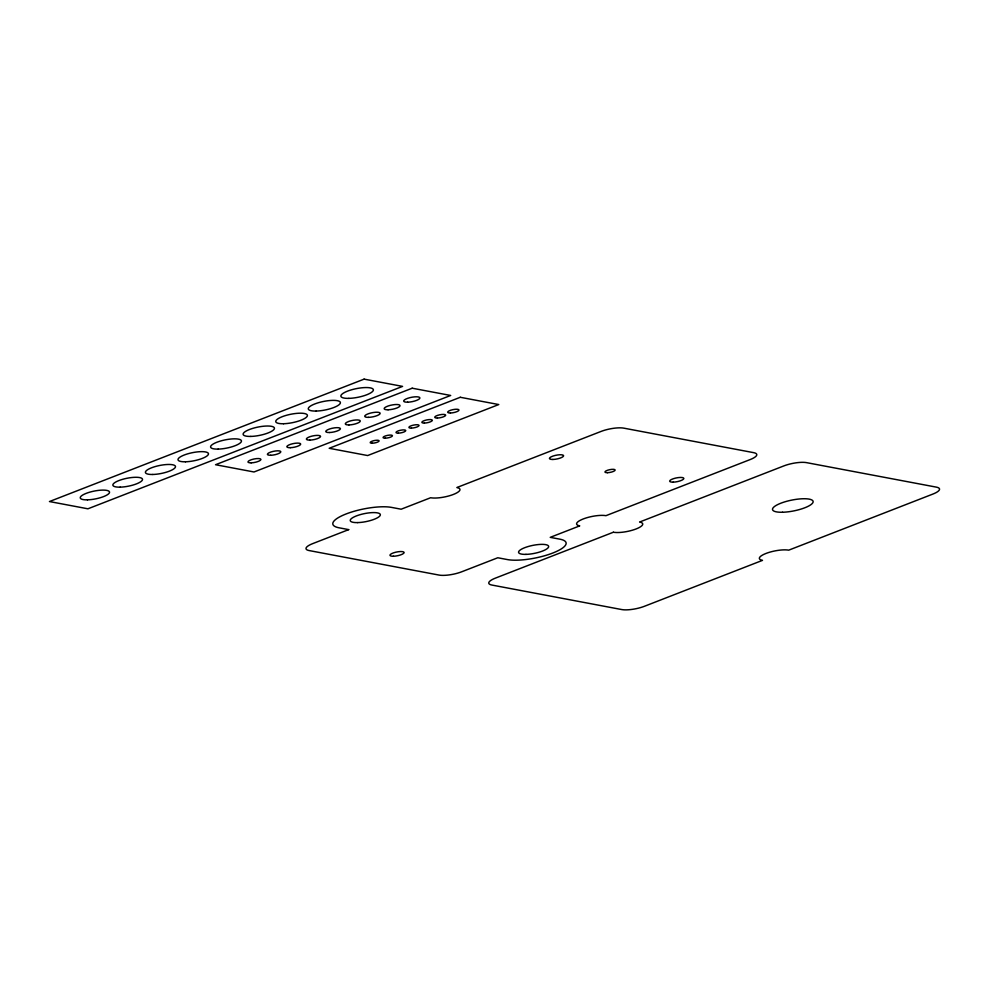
<?xml version="1.0" encoding="UTF-8"?>
<svg xmlns="http://www.w3.org/2000/svg" width="989" height="989" viewBox="0 0 989 989"><rect width="100%" height="100%" fill="white"/><g stroke="black" fill="none" stroke-linecap="round" stroke-linejoin="round"><path stroke-width="1.48" d="M364.113 379.133L49.45 501.547L87.922 508.803L402.585 386.39L364.113 379.133M412.203 388.207L215.54 464.719L254.012 471.976L450.675 395.464L412.203 388.207M460.293 397.281L329.189 448.289L367.661 455.546L498.765 404.55L460.293 397.281M348.697 529.622L312.648 543.641A16.566 4.401 -11.4 0 0 309.149 550.564L439.005 575.066A16.566 4.401 -11.4 0 0 461.727 571.778L497.788 557.759L507.406 559.576A33.132 8.802 -11.4 0 0 552.863 552.999A33.132 8.802 -11.4 0 0 559.848 539.166L550.23 537.348L579.727 525.876A16.566 4.401 -11.4 0 1 583.213 518.965A16.566 4.401 -11.4 0 1 605.948 515.677L750.169 459.564A16.566 4.401 -11.4 0 0 753.655 452.653L623.812 428.15A16.566 4.401 -11.4 0 0 601.077 431.427L456.856 487.54A16.566 4.401 -11.4 0 1 453.37 494.451A16.566 4.401 -11.4 0 1 430.635 497.739L401.138 509.211L391.52 507.394A33.132 8.802 -11.4 0 0 346.063 513.971A33.132 8.802 -11.4 0 0 339.079 527.805L348.697 529.622M613.39 532.23L495.39 578.132A16.566 4.401 -11.4 0 0 491.904 585.055L621.747 609.558A16.566 4.401 -11.4 0 0 644.482 606.269L762.482 560.367A16.566 4.401 -11.4 0 1 765.968 553.457A16.566 4.401 -11.4 0 1 788.703 550.168L932.924 494.055A16.566 4.401 -11.4 0 0 936.41 487.144L806.554 462.642A16.566 4.401 -11.4 0 0 783.832 465.918L639.611 522.031A16.566 4.401 -11.4 0 1 636.125 528.942A16.566 4.401 -11.4 0 1 613.39 532.23M607.481 472.693A5.18 1.372 -11.4 0 0 615.146 470.072A5.18 1.372 -11.4 0 0 607.567 470.245A5.18 1.372 -11.4 0 0 607.481 472.693M398.382 433.145A4.97 1.323 -11.4 0 0 405.75 430.623A4.97 1.323 -11.4 0 0 398.468 430.796A4.97 1.323 -11.4 0 0 398.382 433.145M385.376 438.176A4.76 1.261 -11.4 0 0 392.435 435.753A4.76 1.261 -11.4 0 0 385.463 435.926A4.76 1.261 -11.4 0 0 385.376 438.176M372.371 443.208A4.549 1.212 -11.4 0 0 379.121 440.896A4.549 1.212 -11.4 0 0 372.445 441.057A4.549 1.212 -11.4 0 0 372.371 443.208M411.399 428.101A5.18 1.372 -11.4 0 0 419.064 425.48A5.18 1.372 -11.4 0 0 411.473 425.666A5.18 1.372 -11.4 0 0 411.399 428.101M424.405 423.069A5.378 1.434 -11.4 0 0 432.366 420.35A5.378 1.434 -11.4 0 0 424.491 420.535A5.378 1.434 -11.4 0 0 424.405 423.069M437.41 418.038A5.588 1.484 -11.4 0 0 445.68 415.207A5.588 1.484 -11.4 0 0 437.497 415.405A5.588 1.484 -11.4 0 0 437.41 418.038M450.415 413.006A5.798 1.545 -11.4 0 0 458.995 410.064A5.798 1.545 -11.4 0 0 450.514 410.274A5.798 1.545 -11.4 0 0 450.415 413.006M251.132 462.852A6.626 1.755 -11.4 0 0 260.948 459.502A6.626 1.755 -11.4 0 0 251.243 459.737A6.626 1.755 -11.4 0 0 251.132 462.852M270.702 455.274A6.836 1.817 -11.4 0 0 280.814 451.812A6.836 1.817 -11.4 0 0 270.813 452.047A6.836 1.817 -11.4 0 0 270.702 455.274M290.259 447.696A7.034 1.867 -11.4 0 0 300.681 444.123A7.034 1.867 -11.4 0 0 290.383 444.37A7.034 1.867 -11.4 0 0 290.259 447.696M309.829 440.105A7.244 1.929 -11.4 0 0 320.56 436.433A7.244 1.929 -11.4 0 0 309.94 436.693A7.244 1.929 -11.4 0 0 309.829 440.105M329.386 432.527A7.455 1.978 -11.4 0 0 340.426 428.744A7.455 1.978 -11.4 0 0 329.51 429.003A7.455 1.978 -11.4 0 0 329.386 432.527M348.956 424.936A7.665 2.04 -11.4 0 0 360.293 421.054A7.665 2.04 -11.4 0 0 349.08 421.326A7.665 2.04 -11.4 0 0 348.956 424.936M368.514 417.358A7.863 2.089 -11.4 0 0 380.159 413.365A7.863 2.089 -11.4 0 0 368.637 413.649A7.863 2.089 -11.4 0 0 368.514 417.358M388.071 409.78A8.073 2.139 -11.4 0 0 400.038 405.675A8.073 2.139 -11.4 0 0 388.207 405.972A8.073 2.139 -11.4 0 0 388.071 409.78M407.641 402.189A8.283 2.201 -11.4 0 0 419.905 397.986A8.283 2.201 -11.4 0 0 407.777 398.283A8.283 2.201 -11.4 0 0 407.641 402.189M87.465 499.841A14.909 3.956 -11.4 0 0 109.544 492.275A14.909 3.956 -11.4 0 0 87.712 492.806A14.909 3.956 -11.4 0 0 87.465 499.841M120.139 487.157A15.119 4.018 -11.4 0 0 142.527 479.492A15.119 4.018 -11.4 0 0 120.386 480.024A15.119 4.018 -11.4 0 0 120.139 487.157M152.813 474.473A15.317 4.067 -11.4 0 0 175.498 466.697A15.317 4.067 -11.4 0 0 153.072 467.241A15.317 4.067 -11.4 0 0 152.813 474.473M185.487 461.789A15.527 4.129 -11.4 0 0 208.481 453.914A15.527 4.129 -11.4 0 0 185.747 454.458A15.527 4.129 -11.4 0 0 185.487 461.789M218.161 449.105A15.737 4.179 -11.4 0 0 241.464 441.119A15.737 4.179 -11.4 0 0 218.421 441.687A15.737 4.179 -11.4 0 0 218.161 449.105M250.835 436.421A15.948 4.228 -11.4 0 0 274.447 428.336A15.948 4.228 -11.4 0 0 251.095 428.905A15.948 4.228 -11.4 0 0 250.835 436.421M283.509 423.737A16.145 4.29 -11.4 0 0 307.418 415.541A16.145 4.29 -11.4 0 0 283.781 416.122A16.145 4.29 -11.4 0 0 283.509 423.737M316.183 411.053A16.356 4.339 -11.4 0 0 340.401 402.758A16.356 4.339 -11.4 0 0 316.455 403.339A16.356 4.339 -11.4 0 0 316.183 411.053M348.857 398.369A16.566 4.401 -11.4 0 0 373.385 389.963A16.566 4.401 -11.4 0 0 349.129 390.556A16.566 4.401 -11.4 0 0 348.857 398.369M782.484 512.253A20.707 5.501 -11.4 0 0 813.143 501.744A20.707 5.501 -11.4 0 0 782.831 502.486A20.707 5.501 -11.4 0 0 782.484 512.253M552.888 459.465A7.244 1.929 -11.4 0 0 563.619 455.793A7.244 1.929 -11.4 0 0 553.012 456.053A7.244 1.929 -11.4 0 0 552.888 459.465M673.126 482.162A7.244 1.929 -11.4 0 0 683.856 478.491A7.244 1.929 -11.4 0 0 673.237 478.75A7.244 1.929 -11.4 0 0 673.126 482.162M393.399 556.251A7.244 1.929 -11.4 0 0 404.13 552.579A7.244 1.929 -11.4 0 0 393.523 552.839A7.244 1.929 -11.4 0 0 393.399 556.251M357.659 522.6A15.317 4.067 -11.4 0 0 380.345 514.836A15.317 4.067 -11.4 0 0 357.907 515.368A15.317 4.067 -11.4 0 0 357.659 522.6M525.975 554.372A15.317 4.067 -11.4 0 0 548.66 546.596A15.317 4.067 -11.4 0 0 526.235 547.14A15.317 4.067 -11.4 0 0 525.975 554.372"/></g></svg>
